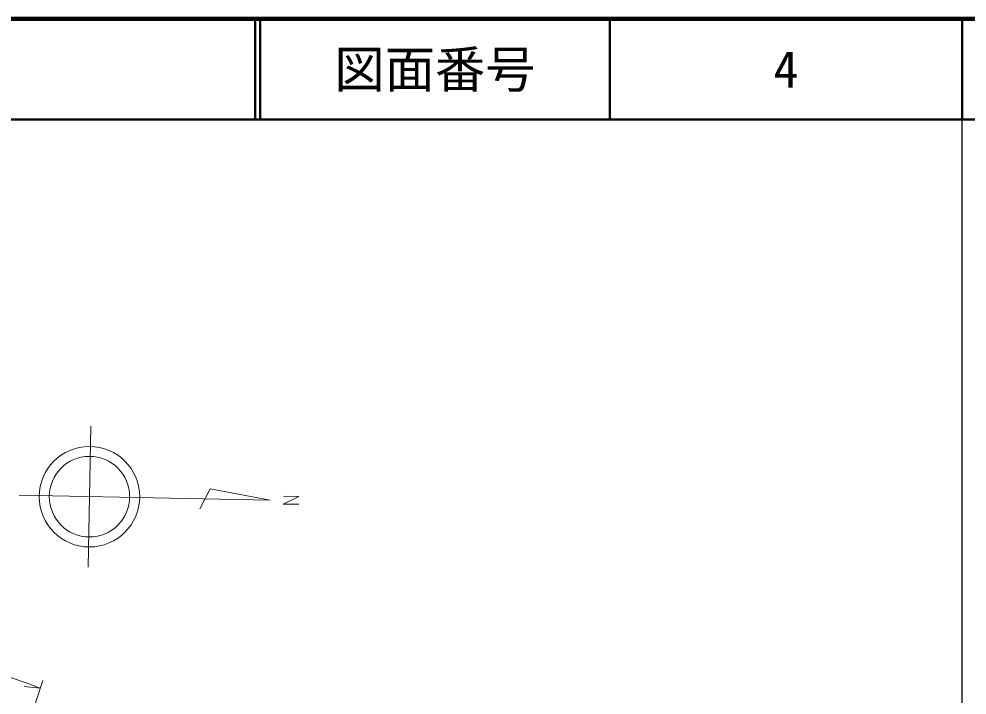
# Model space of a CAD drawing. Units: millimetres, scale not verified. Extents: x 40000 to 680000, y 20000 to 380000.
# Drawn here: x 485277 to 579500, y 312828 to 380000 of the extents above; entities that cross this region are included whole.
import ezdxf
from ezdxf.enums import TextEntityAlignment as Align

# ---------------------------------------------------------------- set-up
doc = ezdxf.new("R2010")
doc.units = ezdxf.units.MM
doc.header["$LTSCALE"] = 1000
for name, color, linetype, lineweight in [('M-BMK-SRVR', 3, 'Continuous', 13), ('M-STR-HTXT', 7, 'Continuous', 13), ('M-TTL', 2, 'Continuous', 140), ('M-TTL-BAND', 7, 'Continuous', 25), ('M-TTL-LINE', 7, 'Continuous', 50)]:
    doc.layers.add(name, color=color, linetype=linetype, lineweight=lineweight)
doc.layers.add('M-TTL-TXT', color=7, linetype='Continuous')
doc.styles.add('ＭＳ ゴシック', font='')
doc.styles.get('ＭＳ ゴシック').set_extended_font_data('MS Gothic')

msp = doc.modelspace()

# ---------------------------------------------------------------- linework, layer by layer
at = {"layer": 'M-BMK-SRVR'}
for p, q in [((492145, 325546), (492417, 339527)), ((510257, 332187), (485290, 332672)), ((504284, 333302), (503247, 331324)), ((510257, 332187), (504284, 333302)), ((513106, 332568), (511545, 331798)), ((511545, 331798), (513093, 331776)), ((511565, 332598), (513106, 332568))]:
    msp.add_line(p, q, dxfattribs=at)
for radius in [4994, 3996]:
    msp.add_circle((492281, 332536), radius, dxfattribs=at)
at = {"layer": 'M-STR-HTXT'}
for p, q in [((482712, 299064), (487641, 314259)), ((485995, 314051), (487395, 313502)), ((487340, 313524), (485790, 313680))]:
    msp.add_line(p, q, dxfattribs=at)
msp.add_lwpolyline([(330181, 350409), (339999, 350368), (349799, 350122), (354190, 349891), (358572, 349557), (362767, 349127), (367131, 348573), (376751, 347087), (386407, 345362), (395990, 343321), (400194, 342278), (404629, 341071), (414007, 338226), (423324, 335159), (432531, 332064), (441823, 328936), (451112, 325808), (460398, 322680), (469682, 319551), (478964, 316421), (485995, 314051)], dxfattribs=at)
at = {"layer": 'M-TTL'}
msp.add_line((680000, 380000), (40000, 380000), dxfattribs=at)
at = {"layer": 'M-TTL-BAND'}
msp.add_line((579000, 20000), (579000, 370000), dxfattribs=at)
at = {"layer": 'M-TTL-LINE'}
for p, q in [((508747, 380000), (508747, 370000)), ((509247, 380000), (509247, 370000)), ((543997, 380000), (543997, 370000)), ((579000, 380000), (579000, 370000)), ((40000, 370000), (680000, 370000))]:
    msp.add_line(p, q, dxfattribs=at)

# ---------------------------------------------------------------- texts
at = {"layer": 'M-TTL-TXT', "style": 'ＭＳ ゴシック'}
for s, p in [('図面番号', (526622, 375000)), ('4', (561497, 375000))]:
    msp.add_text(s, height=3666, dxfattribs=at).set_placement(p, align=Align.MIDDLE_CENTER)

doc.saveas('drawing.dxf')
